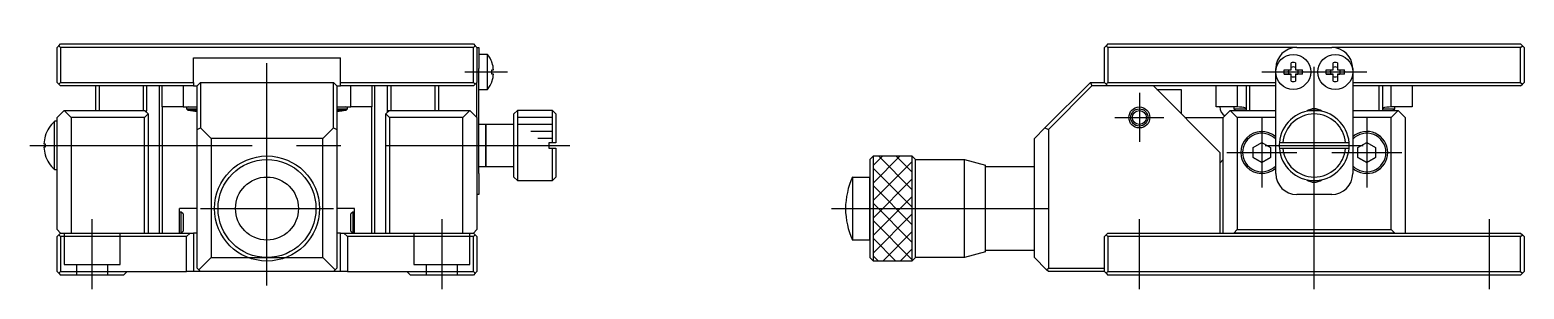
# Model space of a CAD drawing. Extents: x -163 to 308, y -123 to 131.
# Drawn here: x 94.8 to 308.4, y -20.5 to 16.5 of the extents above; entities that cross this region are included whole.
import ezdxf

# ---------------------------------------------------------------- set-up
doc = ezdxf.new("R2010")
doc.units = 0
doc.linetypes.add('CENTER', pattern=[50.8, 31.75, -6.35, 6.35, -6.35])
doc.linetypes.add('DASHED', pattern=[19.05, 12.7, -6.35])
doc.layers.get('0').update_dxf_attribs({"linetype": 'CONTINUOUS'})
doc.layers.add('CENTER', color=1, linetype='CENTER')

msp = doc.modelspace()

# ---------------------------------------------------------------- linework, layer by layer
at = {"color": 7, "linetype": 'CONTINUOUS'}
for p, q in [((98.71, 14), (98.96, 14.25)), ((98.71, 9), (98.71, 14)), ((98.96, 14.25), (99.21, 14.5)), ((98.96, 14.25), (99.21, 14)), ((99.21, 14.5), (158.21, 14.5)), ((158.21, 14), (99.21, 14)), ((99.21, 14), (99.21, 9)), ((158.21, 14.5), (158.46, 14.25)), ((158.21, 14), (158.46, 14.25)), ((158.21, 9), (158.21, 14)), ((158.46, 14.25), (158.71, 14)), ((158.71, 14), (158.71, 9)), ((158.71, 14), (159.01, 14)), ((159.01, 14), (159.01, 11)), ((160.23, 13), (159.01, 13)), ((160.23, 10.5), (160.23, 13)), ((248.4, 14), (248.65, 14.25)), ((248.4, 9), (248.4, 14)), ((248.9, 14.5), (248.65, 14.25)), ((248.65, 14.25), (248.9, 14)), ((248.9, 14.5), (307.9, 14.5)), ((275.9, 14), (248.9, 14)), ((248.9, 14), (248.9, 9)), ((275.9, 14), (280.9, 14)), ((307.9, 14), (280.9, 14)), ((307.9, 14.5), (308.15, 14.25)), ((307.9, 14), (308.15, 14.25)), ((307.9, 9), (307.9, 14)), ((308.15, 14.25), (308.4, 14)), ((308.4, 14), (308.4, 9)), ((118.21, 12.5), (139.21, 12.5)), ((118.21, 9), (118.21, 12.5)), ((139.21, 9), (139.21, 12.5)), ((159.01, 10.5), (159.01, 11)), ((159.01, 10.5), (159.01, 11)), ((160.87, 11.82), (160.87, 11.85)), ((160.87, 10.8), (161.08, 10.8)), ((160.87, 10.2), (160.87, 10.8)), ((272.9, 10.5), (272.9, 11)), ((274.08, 10.8), (275.1, 10.8)), ((275.1, 10.8), (275.1, 11.82)), ((275.7, 11.82), (275.7, 10.8)), ((275.7, 10.8), (276.71, 10.8)), ((280.08, 10.8), (281.1, 10.8)), ((281.1, 10.8), (281.1, 11.82)), ((281.7, 11.82), (281.7, 10.8)), ((281.7, 10.8), (282.71, 10.8)), ((283.9, 11), (283.9, 10.5)), ((98.71, 9), (98.96, 8.75)), ((98.96, 8.75), (99.21, 9)), ((98.96, 8.75), (99.21, 8.5)), ((99.21, 9), (118.21, 9)), ((118.21, 9), (118.21, 8.5)), ((118.71, 8.5), (119.21, 9)), ((119.21, 9), (138.21, 9)), ((119.21, 9), (119.21, 2.5)), ((138.21, 2.5), (138.21, 9)), ((138.21, 9), (138.71, 8.5)), ((139.21, 9), (158.21, 9)), ((139.21, 8.5), (139.21, 9)), ((158.21, 9), (158.46, 8.75)), ((158.46, 8.75), (158.21, 8.5)), ((158.46, 8.75), (158.71, 9)), ((158.71, 4), (158.71, 9)), ((159.01, -4), (159.01, 10.5)), ((160.23, 8), (160.23, 10.5)), ((161.08, 10.2), (160.87, 10.2)), ((160.87, 9.15), (160.87, 9.18)), ((239.9, 2.5), (246.4, 9)), ((246.4, 9), (246.6, 8.5)), ((246.4, 9), (248.4, 9)), ((248.4, 9), (248.65, 8.75)), ((248.65, 8.75), (248.9, 9)), ((248.65, 8.75), (248.9, 8.5)), ((248.9, 9), (272.9, 9)), ((272.9, -4), (272.9, 10.5)), ((275.1, 10.2), (274.08, 10.2)), ((274.08, 10.2), (274.75, 10.2)), ((274.75, 10.2), (275.1, 10.2)), ((275.1, 9.18), (275.1, 10.2)), ((275.7, 10.2), (275.7, 9.18)), ((276.71, 10.2), (275.7, 10.2)), ((275.7, 10.2), (276.04, 10.2)), ((276.71, 10.2), (276.04, 10.2)), ((281.1, 10.2), (280.08, 10.2)), ((280.08, 10.2), (280.75, 10.2)), ((280.75, 10.2), (281.1, 10.2)), ((281.1, 9.18), (281.1, 10.2)), ((281.7, 10.2), (281.7, 9.18)), ((281.7, 10.2), (282.04, 10.2)), ((282.71, 10.2), (281.7, 10.2)), ((282.71, 10.2), (282.04, 10.2)), ((283.9, 10.5), (283.9, -4)), ((283.9, 9), (307.9, 9)), ((307.9, 9), (308.15, 8.75)), ((307.9, 8.5), (308.15, 8.75)), ((308.15, 8.75), (308.4, 9)), ((101.71, 8.5), (99.21, 8.5)), ((105.71, 8.5), (101.71, 8.5)), ((104.21, 8.5), (104.21, 5)), ((104.7, 8.5), (104.7, 5)), ((118.21, 8.5), (105.71, 8.5)), ((111.01, 8.5), (111.01, 5)), ((111.51, 8.5), (111.51, 4.95)), ((113.28, 8.5), (113.28, -12.5)), ((113.71, 5.5), (113.71, 8.5)), ((116.71, 8.5), (116.71, 5.5)), ((118.21, 8.5), (118.71, 8.5)), ((118.71, 2.29), (118.71, 8.5)), ((138.71, 8.5), (138.71, 2.29)), ((138.71, 8.5), (139.21, 8.5)), ((151.71, 8.5), (139.21, 8.5)), ((140.71, 5.5), (140.71, 8.5)), ((143.71, 8.5), (143.71, 5.5)), ((144.13, -12.5), (144.13, 8.5)), ((145.91, 8.5), (145.91, 4.95)), ((146.4, 8.5), (146.4, 5)), ((155.71, 8.5), (151.71, 8.5)), ((152.71, 8.5), (152.71, 5)), ((153.21, 8.5), (153.21, 5)), ((158.21, 8.5), (155.71, 8.5)), ((159.01, 8), (160.23, 8)), ((246.6, 8.5), (240.4, 2.29)), ((248.9, 8.5), (246.6, 8.5)), ((251.4, 8.5), (248.9, 8.5)), ((255.4, 8.5), (251.4, 8.5)), ((272.9, 8.5), (255.4, 8.5)), ((264.9, -1), (255.4, 8.5)), ((255.9, 8), (259.4, 8)), ((259.4, 8), (259.4, 4.5)), ((264.4, 5.5), (264.4, 8.5)), ((267.4, 8.5), (267.4, 5.5)), ((268.65, 8.5), (268.65, 5)), ((269.14, 8.5), (269.14, 5)), ((301.4, 8.5), (283.9, 8.5)), ((287.65, 8.5), (287.65, 5)), ((288.15, 8.5), (288.15, 5)), ((289.4, 5.5), (289.4, 8.5)), ((292.4, 8.5), (292.4, 5.5)), ((305.4, 8.5), (301.4, 8.5)), ((307.9, 8.5), (305.4, 8.5)), ((98.71, 4), (99.71, 5)), ((99.71, 5), (111.21, 5)), ((100.71, 4), (99.71, 5)), ((111.71, 4.5), (111.21, 5)), ((111.21, 4), (111.71, 4.5)), ((111.26, 4.95), (111.51, 4.95)), ((111.51, 4.7), (111.51, 4.95)), ((111.71, 4.5), (111.71, -12.5)), ((113.71, 5.5), (113.71, 0.5)), ((116.71, 5.5), (113.71, 5.5)), ((116.71, 5.5), (118.71, 5.5)), ((117.21, 5.4), (117.21, 5.25)), ((117.21, 5.25), (117.46, 5)), ((117.21, 5.25), (117.31, 5.25)), ((117.31, 5.25), (118.71, 5.25)), ((118.71, 5), (117.46, 5)), ((117.78, 5), (118.71, 4.83)), ((138.71, 5.5), (140.71, 5.5)), ((138.71, 5.25), (140.1, 5.25)), ((139.96, 5), (138.71, 5)), ((138.71, 4.83), (139.4, 4.93)), ((139.4, 4.93), (139.63, 5)), ((139.96, 5), (140.21, 5.25)), ((140.1, 5.25), (140.21, 5.25)), ((140.21, 5.25), (140.21, 5.4)), ((143.71, 5.5), (140.71, 5.5)), ((143.71, 0.5), (143.71, 5.5)), ((146.21, 5), (145.71, 4.5)), ((145.71, -12.5), (145.71, 4.5)), ((145.71, 4.5), (146.21, 4)), ((146.16, 4.95), (145.91, 4.95)), ((145.91, 4.95), (145.91, 4.7)), ((146.21, 5), (157.71, 5)), ((157.71, 5), (156.71, 4)), ((157.71, 5), (158.71, 4)), ((164.51, 5), (164.01, 4.5)), ((164.01, -4.5), (164.01, 4.5)), ((164.51, 5), (164.51, -5)), ((169.51, 5), (164.51, 5)), ((170.01, 4.5), (169.51, 5)), ((169.51, 0.4), (169.51, 5)), ((170.01, 4.5), (170.01, 0.4)), ((267.4, 5.5), (264.4, 5.5)), ((266.4, 5), (265.4, 4)), ((266.4, 5), (267.15, 5)), ((266.4, 5), (267.4, 4)), ((266.9, 5.5), (266.9, 5.25)), ((266.9, 5.25), (267.15, 5)), ((266.9, 5.25), (268.65, 5.25)), ((267.15, 5), (269.65, 5)), ((269.65, 5), (272.9, 5)), ((277.49, 5), (278.4, 5)), ((278.4, 5), (279.3, 5)), ((283.9, 5), (287.15, 5)), ((287.15, 5), (289.65, 5)), ((288.15, 5.25), (289.9, 5.25)), ((292.4, 5.5), (289.4, 5.5)), ((289.4, 4), (290.4, 5)), ((289.65, 5), (289.9, 5.25)), ((289.65, 5), (290.4, 5)), ((289.9, 5.25), (289.9, 5.5)), ((291.4, 4), (290.4, 5)), ((98.36, -3.45), (98.36, 3.45)), ((98.71, 3.45), (98.36, 3.45)), ((98.71, -12), (98.71, 4)), ((111.21, 4), (100.71, 4)), ((100.71, 4), (100.71, -12.5)), ((111.21, -12.5), (111.21, 4)), ((118.71, 2.29), (119.21, 2.5)), ((118.71, -17.5), (118.71, 2.29)), ((119.21, 2.5), (120.71, 1)), ((136.71, 1), (138.21, 2.5)), ((138.21, 2.5), (138.71, 2.29)), ((138.71, 2.29), (138.71, -17.5)), ((156.71, 4), (146.21, 4)), ((146.21, 4), (146.21, -12.5)), ((156.71, -12.5), (156.71, 4)), ((158.71, 4), (158.71, -12)), ((160.01, 3), (159.01, 3)), ((164.01, 3), (160.01, 3)), ((160.01, 3), (160.01, -3)), ((160.01, -3), (160.01, 3)), ((169.51, 4), (164.51, 4)), ((169.51, 3), (164.51, 3)), ((238.4, 1), (239.9, 2.5)), ((239.9, 2.5), (240.4, 2.29)), ((240.4, 2.29), (240.4, -17.5)), ((259.9, 4), (265.4, 4)), ((265.4, -12.5), (265.4, 4)), ((267.4, 4), (267.4, -12)), ((272.9, 4), (267.4, 4)), ((289.4, 4), (283.9, 4)), ((289.4, -12), (289.4, 4)), ((291.4, 4), (291.4, -12.5)), ((96.82, 0.26), (97.01, 0.26)), ((97.01, 1.35), (97.01, 1.35)), ((97.01, 0.26), (97.01, -0.26)), ((113.71, 0.5), (113.71, -12.5)), ((120.71, 1), (120.71, -16)), ((136.71, 1), (120.71, 1)), ((136.71, -16), (136.71, 1)), ((143.71, -12.5), (143.71, 0.5)), ((169.41, 2), (166.41, 2)), ((169.51, 1), (167.41, 1)), ((169.51, 0.4), (169.01, 0.4)), ((169.01, 0.4), (169.01, -0.4)), ((170.01, 0.4), (169.51, 0.4)), ((238.4, -16), (238.4, 1)), ((269.65, -0.28), (270.9, 0.44)), ((270.9, 0.44), (272.15, -0.28)), ((273.91, 0.4), (273.41, 0.4)), ((282.88, 0.4), (273.91, 0.4)), ((283.38, 0.4), (282.88, 0.4)), ((284.65, -0.28), (285.9, 0.44)), ((285.9, 0.44), (287.15, -0.28)), ((97.01, -0.26), (96.82, -0.26)), ((97.01, -1.35), (97.01, -1.35)), ((169.01, -0.4), (169.51, -0.4)), ((169.51, -5), (169.51, -0.4)), ((169.51, -0.4), (170.01, -0.4)), ((170.01, -0.4), (170.01, -4.5)), ((214.9, -2), (215.4, -1.5)), ((214.9, -2), (214.9, -16)), ((214.9, -2), (214.9, -4.5)), ((215.4, -16.5), (215.4, -1.5)), ((216.72, -1.5), (215.4, -2.82)), ((219.22, -1.5), (215.4, -5.32)), ((215.4, -1.5), (220.9, -1.5)), ((220.9, -6.28), (216.11, -1.5)), ((220.9, -3.78), (218.61, -1.5)), ((220.9, -1.5), (220.9, -16.5)), ((220.9, -1.5), (221.4, -2)), ((221.4, -16), (221.4, -2)), ((221.4, -2), (228.4, -2)), ((228.4, -16), (228.4, -2)), ((228.4, -2), (231.4, -2.8)), ((264.9, -1), (264.9, -12.5)), ((265.4, -2), (264.9, -2.5)), ((269.65, -1.72), (269.65, -0.28)), ((270.9, -2.44), (269.65, -1.72)), ((269.65, -1.72), (270.9, -2.44)), ((272.15, -1.72), (270.9, -2.44)), ((270.9, -2.44), (272.15, -1.72)), ((272.15, -0.28), (272.15, -1.72)), ((273.41, -0.4), (283.38, -0.4)), ((273.41, -0.4), (273.91, -0.4)), ((273.91, -0.4), (282.88, -0.4)), ((282.88, -0.4), (283.38, -0.4)), ((284.65, -1.72), (284.65, -0.28)), ((285.9, -2.44), (284.65, -1.72)), ((284.65, -1.72), (285.9, -2.44)), ((287.15, -1.72), (285.9, -2.44)), ((285.9, -2.44), (287.15, -1.72)), ((287.15, -0.28), (287.15, -1.72)), ((98.36, -3.45), (98.71, -3.45)), ((159.01, -3), (160.01, -3)), ((159.01, -4), (159.01, -7)), ((160.01, -3), (164.01, -3)), ((220.9, -2.32), (215.4, -7.82)), ((220.9, -8.78), (215.4, -3.28)), ((231.4, -15.2), (231.4, -2.8)), ((231.4, -3), (238.4, -3)), ((164.01, -4.5), (164.51, -5)), ((164.51, -5), (169.51, -5)), ((169.51, -5), (170.01, -4.5)), ((212.4, -4.5), (212.4, -9)), ((212.4, -4.5), (214.9, -4.5)), ((214.9, -4.5), (214.9, -13.5)), ((214.9, -13.5), (214.9, -4.5)), ((220.9, -4.82), (215.4, -10.32)), ((220.9, -11.28), (215.4, -5.78)), ((159.01, -7), (158.71, -7)), ((220.9, -7.32), (215.4, -12.82)), ((220.9, -13.78), (215.4, -8.28)), ((280.9, -7), (275.9, -7)), ((116.21, -12.5), (116.21, -9)), ((118.71, -9), (116.21, -9)), ((116.46, -9.5), (116.21, -9.5)), ((116.46, -12.5), (116.46, -9.5)), ((116.71, -9.75), (116.46, -9.5)), ((116.71, -9.75), (116.71, -12.25)), ((141.21, -9), (138.71, -9)), ((140.96, -9.5), (140.71, -9.75)), ((140.71, -12.25), (140.71, -9.75)), ((140.96, -9.5), (140.96, -12.5)), ((141.21, -9.5), (140.96, -9.5)), ((141.21, -12.5), (141.21, -9)), ((212.4, -9), (212.4, -13.5)), ((220.9, -9.82), (215.4, -15.32)), ((99.21, -12.5), (98.71, -12)), ((98.71, -13), (98.96, -12.75)), ((99.21, -12.5), (98.96, -12.75)), ((98.96, -12.75), (99.21, -13)), ((99.21, -12.5), (117.71, -12.5)), ((116.46, -12.5), (116.71, -12.25)), ((117.21, -13), (117.71, -12.5)), ((117.71, -12.5), (118.21, -12.5)), ((118.71, -12.5), (118.21, -12.5)), ((118.21, -12.5), (118.21, -18)), ((139.21, -12.5), (138.71, -12.5)), ((139.21, -12.5), (139.71, -12.5)), ((139.21, -18), (139.21, -12.5)), ((139.71, -12.5), (158.21, -12.5)), ((139.71, -12.5), (140.21, -13)), ((140.71, -12.25), (140.96, -12.5)), ((158.71, -12), (158.21, -12.5)), ((158.46, -12.75), (158.21, -12.5)), ((158.21, -13), (158.46, -12.75)), ((158.46, -12.75), (158.71, -13)), ((220.9, -16.28), (215.4, -10.78)), ((220.9, -12.32), (216.72, -16.5)), ((248.4, -13), (248.65, -12.75)), ((248.65, -12.75), (248.9, -12.5)), ((248.65, -12.75), (248.9, -13)), ((248.9, -12.5), (266.9, -12.5)), ((267.4, -12), (266.9, -12.5)), ((289.9, -12.5), (266.9, -12.5)), ((266.9, -12.5), (289.9, -12.5)), ((267.4, -12), (289.4, -12)), ((289.9, -12.5), (289.4, -12)), ((289.9, -12.5), (307.9, -12.5)), ((307.9, -12.5), (308.15, -12.75)), ((307.9, -13), (308.15, -12.75)), ((308.15, -12.75), (308.4, -13)), ((98.71, -18), (98.71, -13)), ((117.21, -13), (99.21, -13)), ((99.21, -13), (99.21, -18)), ((117.21, -18), (117.21, -13)), ((158.21, -13), (140.21, -13)), ((140.21, -13), (140.21, -18)), ((158.21, -18), (158.21, -13)), ((158.71, -13), (158.71, -18)), ((214.9, -13.5), (212.4, -13.5)), ((214.9, -13.5), (214.9, -16)), ((218.61, -16.5), (215.4, -13.28)), ((220.9, -14.82), (219.22, -16.5)), ((248.4, -18), (248.4, -13)), ((307.9, -13), (248.9, -13)), ((248.9, -13), (248.9, -18)), ((307.9, -18), (307.9, -13)), ((308.4, -13), (308.4, -18)), ((118.96, -17.75), (120.71, -16)), ((120.71, -16), (136.71, -16)), ((136.71, -16), (138.46, -17.75)), ((215.4, -16.5), (214.9, -16)), ((216.11, -16.5), (215.4, -15.78)), ((220.9, -16.5), (215.4, -16.5)), ((221.4, -16), (220.9, -16.5)), ((228.4, -16), (221.4, -16)), ((231.4, -15.2), (228.4, -16)), ((238.4, -15), (231.4, -15)), ((238.4, -16), (240.15, -17.75)), ((98.71, -18), (98.96, -18.25)), ((98.96, -18.25), (99.21, -18)), ((98.96, -18.25), (99.21, -18.5)), ((99.21, -18), (108.71, -18)), ((108.21, -18.5), (99.21, -18.5)), ((108.71, -18), (108.21, -18.5)), ((108.71, -18), (117.21, -18)), ((118.21, -18), (117.21, -18)), ((119.21, -18), (118.21, -18)), ((118.71, -17.5), (118.96, -17.75)), ((118.96, -17.75), (119.21, -18)), ((138.21, -18), (119.21, -18)), ((138.21, -18), (138.46, -17.75)), ((139.21, -18), (138.21, -18)), ((138.46, -17.75), (138.71, -17.5)), ((140.21, -18), (139.21, -18)), ((140.21, -18), (148.71, -18)), ((148.71, -18), (158.21, -18)), ((148.71, -18), (149.21, -18.5)), ((158.21, -18.5), (149.21, -18.5)), ((158.21, -18), (158.46, -18.25)), ((158.46, -18.25), (158.21, -18.5)), ((158.46, -18.25), (158.71, -18)), ((240.15, -17.75), (240.4, -17.5)), ((240.4, -18), (240.15, -17.75)), ((240.4, -17.5), (248.4, -17.5)), ((248.4, -18), (240.4, -18)), ((248.4, -18), (248.65, -18.25)), ((248.65, -18.25), (248.9, -18)), ((248.65, -18.25), (248.9, -18.5)), ((248.9, -18), (307.9, -18)), ((269.4, -18.5), (248.9, -18.5)), ((278.4, -18.5), (269.4, -18.5)), ((287.4, -18.5), (278.4, -18.5)), ((307.9, -18.5), (287.4, -18.5)), ((307.9, -18), (308.15, -18.25)), ((307.9, -18.5), (308.15, -18.25)), ((308.15, -18.25), (308.4, -18))]:
    msp.add_line(p, q, dxfattribs=at)
at = {"color": 3, "linetype": 'DASHED'}
for p, q in [((99.71, -12.5), (99.71, -17)), ((107.71, -17), (107.71, -12.5)), ((149.71, -12.5), (149.71, -17)), ((157.71, -17), (157.71, -12.5)), ((99.71, -17), (107.71, -17)), ((101.46, -17), (101.46, -18.5)), ((105.96, -18.5), (105.96, -17)), ((149.71, -17), (157.71, -17)), ((151.46, -17), (151.46, -18.5)), ((155.96, -18.5), (155.96, -17))]:
    msp.add_line(p, q, dxfattribs=at)
at = {"color": 7, "linetype": 'CONTINUOUS'}
for centre, radius in [((275.4, 10.5), 2.5), ((281.4, 10.5), 2.5), ((253.4, 4), 1.23), ((253.4, 4), 1), ((128.71, -9), 7.5), ((128.71, -9), 7), ((128.71, -9), 4.5)]:
    msp.add_circle(centre, radius, dxfattribs=at)
at = {"color": 3, "linetype": 'CONTINUOUS'}
msp.add_circle((253.4, 4), 1.5, dxfattribs=at)
at = {"color": 7, "linetype": 'CONTINUOUS'}
for centre, radius, start, end in [((157.11, 10.5), 4, 19.7246, 38.6822), ((275.9, 11), 3, 90, 180), ((280.9, 11), 3, 0, 90), ((157.11, 10.5), 3.99, 4.3134, 19.2682), ((275.4, 10.5), 1.35, 167.1604, 192.8396), ((275.4, 10.5), 0.708, 154.9481, 205.0519), ((275.4, 10.5), 1.35, 77.1604, 102.8396), ((275.4, 10.5), 0.708, 64.9481, 115.0519), ((275.4, 10.5), 0.708, 334.9481, 25.0519), ((275.4, 10.5), 1.35, 347.1604, 12.8396), ((281.4, 10.5), 1.35, 167.1604, 192.8396), ((281.4, 10.5), 0.708, 154.9481, 205.0519), ((281.4, 10.5), 1.35, 77.1604, 102.8396), ((281.4, 10.5), 0.708, 64.9481, 115.0519), ((281.4, 10.5), 0.708, 334.9481, 25.0519), ((281.4, 10.5), 1.35, 347.1604, 12.8396), ((157.11, 10.5), 4, 321.3178, 340.2754), ((157.11, 10.5), 3.99, 340.7318, 355.6866), ((275.4, 10.5), 0.708, 244.9481, 295.0519), ((275.4, 10.5), 1.35, 257.1604, 282.8396), ((281.4, 10.5), 0.708, 244.9481, 295.0519), ((281.4, 10.5), 1.35, 257.1604, 282.8396), ((117.27, 5.4), 0.0605, 130.9323, 178.8585), ((117.35, 5.27), 0.212, 100.1748, 126.1243), ((117.53, 4.35), 1.15, 92.7598, 100.9522), ((139.88, 4.35), 1.15, 79.0478, 87.2402), ((140.06, 5.27), 0.212, 53.8757, 79.8252), ((140.14, 5.4), 0.0605, 358.8214, 49.0669), ((266.4, 5.5), 1.5, 180, 238.633), ((267.4, 0.5), 5, 75.5225, 90), ((278.4, 0), 5, 4.5886, 175.4114), ((278.4, 0), 4.5, 5.0997, 174.9003), ((278.4, 3.5), 1.75, 52.2619, 127.7381), ((289.4, 0.5), 5, 90, 104.4775), ((101.41, 0), 4.6, 131.4096, 162.92), ((101.41, 0), 4.59, 162.9344, 176.7546), ((270.9, -1), 3, 48.1897, 311.8103), ((270.9, -1), 2.75, 43.3418, 316.6582), ((278.4, 0), 5, 175.4114, 184.5886), ((278.4, 0), 5, 355.4114, 4.5886), ((285.9, -1), 3, 0, 131.8103), ((285.9, -1), 2.75, 0, 136.6582), ((101.41, 0), 4.59, 183.2454, 197.0656), ((101.41, 0), 4.6, 197.08, 228.5904), ((278.4, 0), 5, 184.5886, 355.4114), ((278.4, 0), 4.5, 185.0997, 354.9003), ((285.9, -1), 2.75, 223.3418, 0), ((285.9, -1), 3, 228.1897, 0), ((275.9, -4), 3, 180, 270), ((280.9, -4), 3, 270, 0), ((222.4, -9.08), 11, 155.3761, 179.5663), ((278.4, -3.5), 1.75, 232.2619, 307.7381), ((222.4, -8.92), 11, 180.4337, 204.6239)]:
    msp.add_arc(centre, radius, start, end, dxfattribs=at)
at = {"layer": 'CENTER', "color": 1, "linetype": 'CENTER'}
for p, q in [((128.71, -20), (128.71, 16.5)), ((278.4, -20.5), (278.4, 16.5)), ((157.01, 10.5), (163.08, 10.5)), ((270.9, 10.5), (285.9, 10.5)), ((253.4, 7.5), (253.4, 0.5)), ((249.9, 4), (256.9, 4)), ((270.9, 4), (270.9, -6)), ((285.9, 4), (285.9, -6)), ((94.82, 0), (172.01, 0)), ((271.4, 0), (285.4, 0)), ((265.9, -1), (275.9, -1)), ((280.9, -1), (290.9, -1)), ((103.71, -20.5), (103.71, -10.5)), ((119.21, -9), (138.21, -9)), ((153.71, -10.5), (153.71, -20.5)), ((209.4, -9), (240.4, -9)), ((253.4, -20.5), (253.4, -10.5)), ((303.4, -10.5), (303.4, -20.5))]:
    msp.add_line(p, q, dxfattribs=at)

doc.saveas('drawing.dxf')
